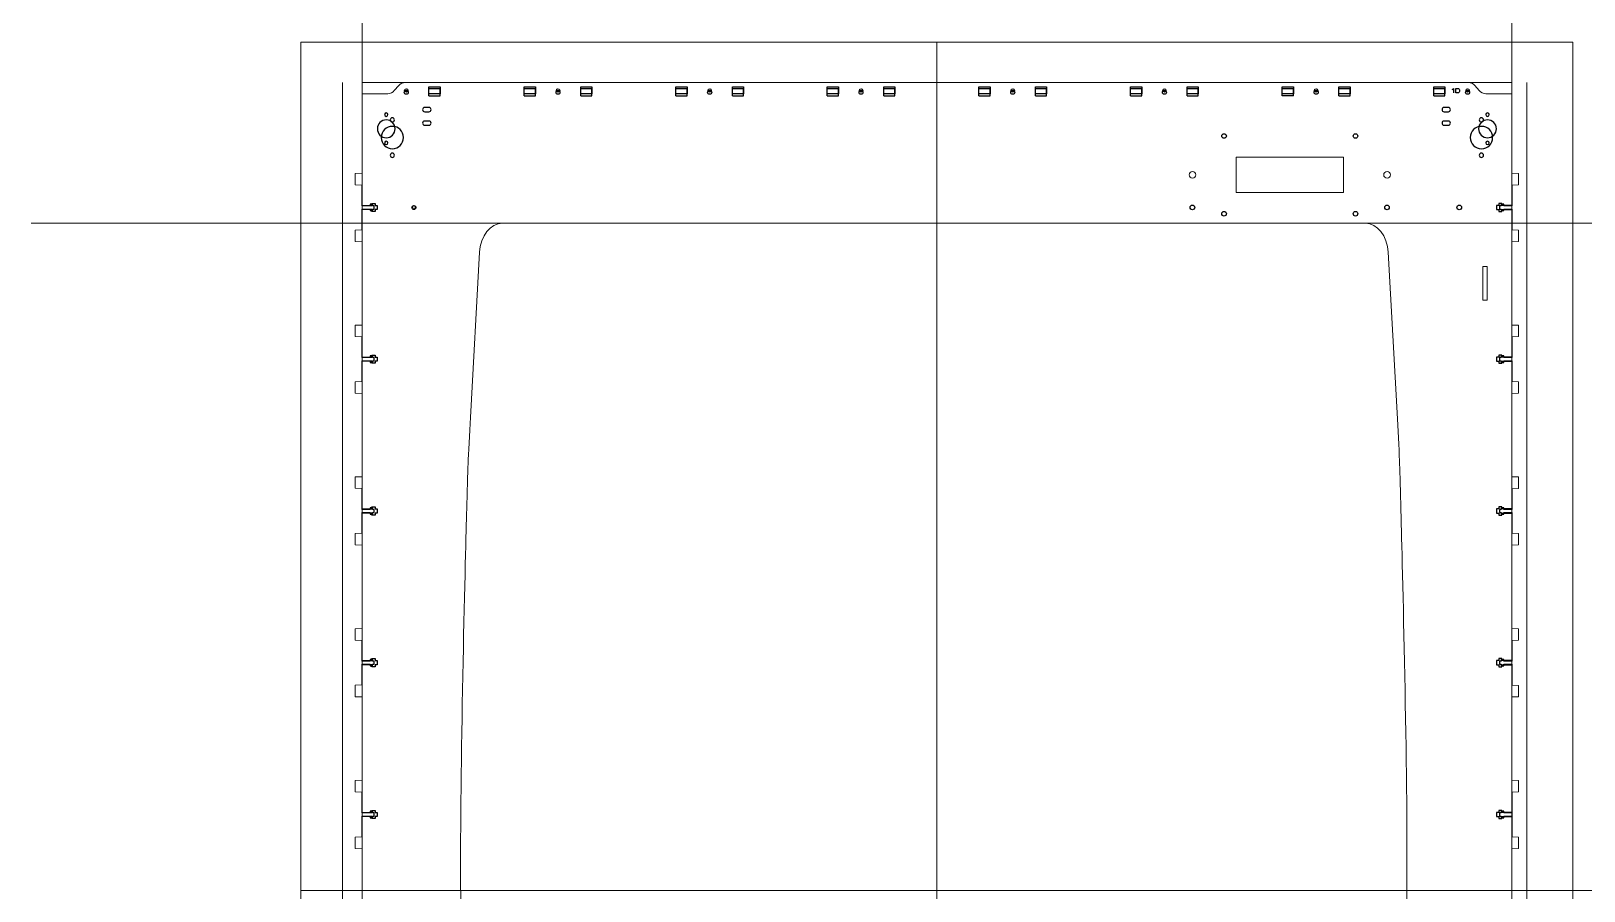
# Model space of a CAD drawing. Header units: millimetres. Extents: x -1949 to 1995, y -2739 to 1842.
# Drawn here: x -1949 to -850, y 7 to 615 of the extents above; entities that cross this region are included whole.
import ezdxf

# ---------------------------------------------------------------- set-up
doc = ezdxf.new("R2010")
doc.units = ezdxf.units.MM
doc.layers.get('0').update_dxf_attribs({"lineweight": 25, "true_color": 0xffffff})
for name, color, linetype, true_color in [('CHANGED_PARTS', 3, 'Continuous', 0x00ff00), ('ORIGIONAL_PARTS_THAT_WERE_', 6, 'Continuous', 0xff00ff), ('TEXT', 5, 'Continuous', 0x0000ff)]:
    doc.layers.add(name, color=color, linetype=linetype, true_color=true_color)
for name, color, linetype, lineweight, true_color in [('Front', 1, 'Continuous', 0, 0xff0000), ('Laser Table', 2, 'Continuous', 0, 0xffff00), ('lcd screen', 1, 'Continuous', 0, 0xff0000), ('Referance lines', 2, 'Continuous', 0, 0xffff00), ('SD slot', 1, 'Continuous', 0, 0xff0000)]:
    doc.layers.add(name, color=color, linetype=linetype, lineweight=lineweight, true_color=true_color)

msp = doc.modelspace()

# ---------------------------------------------------------------- linework, layer by layer
for centre in [(-1105.1, 540.8), (-1012.1, 540.8), (-1127.5, 490.3), (-1105.1, 485.8), (-1012.1, 485.8), (-989.8, 490.3), (-938.7, 490.3)]:
    msp.add_circle(centre, 1.62)
at = {"layer": 'CHANGED_PARTS'}
for p, q in [((-1667.7, 569.1), (-1667.7, 574.3)), ((-1667.7, 574.3), (-1659.8, 574.3)), ((-1659.8, 569.1), (-1659.8, 574.3)), ((-1600.3, 569.1), (-1600.3, 574.3)), ((-1600.3, 574.3), (-1592.4, 574.3)), ((-1592.4, 569.1), (-1592.4, 574.3)), ((-1560.3, 569.1), (-1560.3, 574.3)), ((-1560.3, 574.3), (-1552.4, 574.3)), ((-1552.4, 569.1), (-1552.4, 574.3)), ((-1493, 569.1), (-1493, 574.3)), ((-1493, 574.3), (-1485.1, 574.3)), ((-1485.1, 569.1), (-1485.1, 574.3)), ((-1453, 569.1), (-1453, 574.3)), ((-1453, 574.3), (-1445.1, 574.3)), ((-1445.1, 569.1), (-1445.1, 574.3)), ((-1385.9, 569.1), (-1385.9, 574.3)), ((-1385.9, 574.3), (-1378, 574.3)), ((-1378, 569.1), (-1378, 574.3)), ((-1345.9, 569.1), (-1345.9, 574.3)), ((-1345.9, 574.3), (-1338, 574.3)), ((-1338, 569.1), (-1338, 574.3)), ((-1278.6, 569.1), (-1278.6, 574.3)), ((-1278.6, 574.3), (-1270.7, 574.3)), ((-1270.7, 569.1), (-1270.7, 574.3)), ((-1238.6, 569.1), (-1238.6, 574.3)), ((-1238.6, 574.3), (-1230.7, 574.3)), ((-1230.7, 569.1), (-1230.7, 574.3)), ((-1171.2, 569.1), (-1171.2, 574.3)), ((-1171.2, 574.3), (-1163.4, 574.3)), ((-1163.4, 569.1), (-1163.4, 574.3)), ((-1131.2, 569.1), (-1131.2, 574.3)), ((-1131.2, 574.3), (-1123.4, 574.3)), ((-1123.4, 569.1), (-1123.4, 574.3)), ((-1063.9, 569.1), (-1063.9, 574.3)), ((-1063.9, 574.3), (-1056, 574.3)), ((-1056, 569.1), (-1056, 574.3)), ((-1023.9, 569.1), (-1023.9, 574.3)), ((-1023.9, 574.3), (-1016, 574.3)), ((-1016, 569.1), (-1016, 574.3)), ((-956.7, 569.1), (-956.7, 574.3)), ((-956.7, 574.3), (-948.8, 574.3)), ((-948.8, 569.1), (-948.8, 574.3)), ((-1667.7, 569.1), (-1659.8, 569.1)), ((-1600.3, 569.1), (-1592.4, 569.1)), ((-1560.3, 569.1), (-1552.4, 569.1)), ((-1493, 569.1), (-1485.1, 569.1)), ((-1453, 569.1), (-1445.1, 569.1)), ((-1385.9, 569.1), (-1378, 569.1)), ((-1345.9, 569.1), (-1338, 569.1)), ((-1278.6, 569.1), (-1270.7, 569.1)), ((-1238.6, 569.1), (-1230.7, 569.1)), ((-1171.2, 569.1), (-1163.4, 569.1)), ((-1131.2, 569.1), (-1123.4, 569.1)), ((-1056, 569.1), (-1063.9, 569.1)), ((-1023.9, 569.1), (-1016, 569.1)), ((-956.7, 569.1), (-948.8, 569.1)), ((-1715, 491.7), (-1715, 506)), ((-901.6, 506), (-901.6, 491.7)), ((-1715, 491.7), (-1708, 491.7)), ((-1708, 488.8), (-1715, 488.8)), ((-1715, 474.5), (-1715, 488.8)), ((-1708, 491.7), (-1708, 493.1)), ((-1708, 493.1), (-1705.8, 493.1)), ((-1708, 487.4), (-1708, 488.8)), ((-1705.8, 487.4), (-1708, 487.4)), ((-1705.8, 493.1), (-1705.8, 491.7)), ((-1705.8, 491.7), (-1704.3, 491.7)), ((-1704.3, 488.8), (-1705.8, 488.8)), ((-1705.8, 488.8), (-1705.8, 487.4)), ((-1704.3, 491.7), (-1704.3, 488.8)), ((-912.3, 491.7), (-912.3, 488.8)), ((-910.8, 491.7), (-912.3, 491.7)), ((-912.3, 488.8), (-910.8, 488.8)), ((-908.6, 493.1), (-910.8, 493.1)), ((-910.8, 493.1), (-910.8, 491.7)), ((-910.8, 488.8), (-910.8, 487.4)), ((-910.8, 487.4), (-908.6, 487.4)), ((-908.6, 491.7), (-908.6, 493.1)), ((-901.6, 491.7), (-908.6, 491.7)), ((-908.6, 487.4), (-908.6, 488.8)), ((-908.6, 488.8), (-901.6, 488.8)), ((-901.6, 488.8), (-901.6, 474.5)), ((-1715, 384.3), (-1715, 398.7)), ((-901.6, 398.7), (-901.6, 384.3)), ((-1708, 384.3), (-1708, 385.7)), ((-1708, 385.7), (-1705.8, 385.7)), ((-1705.8, 385.7), (-1705.8, 384.3)), ((-908.6, 385.7), (-910.8, 385.7)), ((-910.8, 385.7), (-910.8, 384.3)), ((-908.6, 384.3), (-908.6, 385.7)), ((-1715, 384.3), (-1708, 384.3)), ((-1708, 381.5), (-1715, 381.5)), ((-1715, 367.1), (-1715, 381.5)), ((-1708, 380.1), (-1708, 381.5)), ((-1705.8, 380.1), (-1708, 380.1)), ((-1705.8, 384.3), (-1704.3, 384.3)), ((-1704.3, 381.5), (-1705.8, 381.5)), ((-1705.8, 381.5), (-1705.8, 380.1)), ((-1704.3, 384.3), (-1704.3, 381.5)), ((-912.3, 384.3), (-912.3, 381.5)), ((-910.8, 384.3), (-912.3, 384.3)), ((-912.3, 381.5), (-910.8, 381.5)), ((-910.8, 381.5), (-910.8, 380.1)), ((-910.8, 380.1), (-908.6, 380.1)), ((-901.6, 384.3), (-908.6, 384.3)), ((-908.6, 380.1), (-908.6, 381.5)), ((-908.6, 381.5), (-901.6, 381.5)), ((-901.6, 381.5), (-901.6, 367.1)), ((-1715, 277), (-1715, 291.4)), ((-901.6, 291.3), (-901.6, 277)), ((-1715, 277), (-1708, 277)), ((-1708, 278.4), (-1705.8, 278.4)), ((-1708, 277), (-1708, 278.4)), ((-1705.8, 278.4), (-1705.8, 277)), ((-1705.8, 277), (-1704.3, 277)), ((-1704.3, 277), (-1704.3, 274.1)), ((-912.3, 277), (-912.3, 274.1)), ((-910.8, 277), (-912.3, 277)), ((-908.6, 278.4), (-910.8, 278.4)), ((-910.8, 278.4), (-910.8, 277)), ((-908.6, 277), (-908.6, 278.4)), ((-901.6, 277), (-908.6, 277)), ((-1708, 274.1), (-1715, 274.1)), ((-1715, 259.8), (-1715, 274.1)), ((-1708, 272.7), (-1708, 274.1)), ((-1705.8, 272.7), (-1708, 272.7)), ((-1704.3, 274.1), (-1705.8, 274.1)), ((-1705.8, 274.1), (-1705.8, 272.7)), ((-912.3, 274.1), (-910.8, 274.1)), ((-910.8, 274.1), (-910.8, 272.7)), ((-910.8, 272.7), (-908.6, 272.7)), ((-908.6, 272.7), (-908.6, 274.1)), ((-908.6, 274.1), (-901.6, 274.1)), ((-901.6, 274.1), (-901.6, 259.8)), ((-1715, 169.7), (-1715, 184)), ((-901.6, 184), (-901.6, 169.7)), ((-1715, 169.7), (-1708, 169.7)), ((-1708, 166.8), (-1715, 166.8)), ((-1715, 152.5), (-1715, 166.8)), ((-1708, 169.7), (-1708, 171.1)), ((-1708, 171.1), (-1705.8, 171.1)), ((-1708, 165.4), (-1708, 166.8)), ((-1705.8, 165.4), (-1708, 165.4)), ((-1705.8, 171.1), (-1705.8, 169.7)), ((-1705.8, 169.7), (-1704.3, 169.7)), ((-1704.3, 166.8), (-1705.8, 166.8)), ((-1705.8, 166.8), (-1705.8, 165.4)), ((-1704.3, 169.7), (-1704.3, 166.8)), ((-910.8, 169.7), (-912.3, 169.7)), ((-912.3, 169.7), (-912.3, 166.8)), ((-912.3, 166.8), (-910.8, 166.8)), ((-908.6, 171.1), (-910.8, 171.1)), ((-910.8, 171.1), (-910.8, 169.7)), ((-910.8, 166.8), (-910.8, 165.4)), ((-910.8, 165.4), (-908.6, 165.4)), ((-908.6, 169.7), (-908.6, 171.1)), ((-901.6, 169.7), (-908.6, 169.7)), ((-908.6, 165.4), (-908.6, 166.8)), ((-908.6, 166.8), (-901.6, 166.8)), ((-901.6, 166.8), (-901.6, 152.4)), ((-1715, 62.3), (-1715, 76.7)), ((-901.6, 76.7), (-901.6, 62.3)), ((-1715, 62.3), (-1708, 62.3)), ((-1708, 59.5), (-1715, 59.5)), ((-1715, 45.1), (-1715, 59.5)), ((-1708, 62.3), (-1708, 63.7)), ((-1708, 63.7), (-1705.8, 63.7)), ((-1708, 58.1), (-1708, 59.5)), ((-1705.8, 58.1), (-1708, 58.1)), ((-1705.8, 63.7), (-1705.8, 62.3)), ((-1705.8, 62.3), (-1704.3, 62.3)), ((-1704.3, 59.5), (-1705.8, 59.5)), ((-1705.8, 59.5), (-1705.8, 58.1)), ((-1704.3, 62.3), (-1704.3, 59.5)), ((-910.8, 62.3), (-912.3, 62.3)), ((-912.3, 62.3), (-912.3, 59.5)), ((-912.3, 59.5), (-910.8, 59.5)), ((-908.6, 63.7), (-910.8, 63.7)), ((-910.8, 63.7), (-910.8, 62.3)), ((-910.8, 59.5), (-910.8, 58.1)), ((-910.8, 58.1), (-908.6, 58.1)), ((-908.6, 62.3), (-908.6, 63.7)), ((-901.6, 62.3), (-908.6, 62.3)), ((-908.6, 58.1), (-908.6, 59.5)), ((-908.6, 59.5), (-901.6, 59.5)), ((-901.6, 59.5), (-901.6, 45.1))]:
    msp.add_line(p, q, dxfattribs=at)
at = {"layer": 'CHANGED_PARTS', "color": 3, "true_color": 0x00ff00}
for points in [[(-1667.7, 561), (-1670.7, 561)], [(-946.4, 561), (-949.4, 561)], [(-1670.7, 558), (-1667.7, 558), (-1667.7, 558)], [(-1667.7, 551.4), (-1670.7, 551.4)], [(-949.4, 558), (-946.4, 558), (-946.4, 558)], [(-946.4, 551.4), (-949.4, 551.4)], [(-1670.7, 548.4), (-1667.7, 548.4), (-1667.7, 548.4)], [(-949.4, 548.4), (-946.4, 548.4), (-946.4, 548.4)]]:
    msp.add_lwpolyline(points, dxfattribs=at)
for points in [[(-1685.2, 571.7), (-1685.2, 572.5), (-1684.5, 573.1), (-1683.7, 573.1)], [(-1683.7, 570.3), (-1684.5, 570.3), (-1685.2, 570.9), (-1685.2, 571.7)], [(-1683.7, 573.1), (-1682.9, 573.1), (-1682.3, 572.5), (-1682.3, 571.7)], [(-1682.3, 571.7), (-1682.3, 570.9), (-1682.9, 570.3), (-1683.7, 570.3)], [(-1577.8, 571.7), (-1577.8, 572.5), (-1577.2, 573.1), (-1576.4, 573.1)], [(-1576.4, 570.3), (-1577.2, 570.3), (-1577.8, 570.9), (-1577.8, 571.7)], [(-1576.4, 573.1), (-1575.6, 573.1), (-1575, 572.5), (-1575, 571.7)], [(-1575, 571.7), (-1575, 570.9), (-1575.6, 570.3), (-1576.4, 570.3)], [(-1470.5, 571.7), (-1470.5, 572.5), (-1469.8, 573.1), (-1469, 573.1)], [(-1469, 570.3), (-1469.8, 570.3), (-1470.5, 570.9), (-1470.5, 571.7)], [(-1469, 573.1), (-1468.3, 573.1), (-1467.6, 572.5), (-1467.6, 571.7)], [(-1467.6, 571.7), (-1467.6, 570.9), (-1468.3, 570.3), (-1469, 570.3)], [(-1363.4, 571.7), (-1363.4, 572.5), (-1362.8, 573.1), (-1362, 573.1)], [(-1362, 570.3), (-1362.8, 570.3), (-1363.4, 570.9), (-1363.4, 571.7)], [(-1362, 573.1), (-1361.2, 573.1), (-1360.6, 572.5), (-1360.6, 571.7)], [(-1360.6, 571.7), (-1360.6, 570.9), (-1361.2, 570.3), (-1362, 570.3)], [(-1256.1, 571.7), (-1256.1, 572.5), (-1255.4, 573.1), (-1254.6, 573.1)], [(-1254.6, 570.3), (-1255.4, 570.3), (-1256.1, 570.9), (-1256.1, 571.7)], [(-1254.6, 573.1), (-1253.9, 573.1), (-1253.2, 572.5), (-1253.2, 571.7)], [(-1253.2, 571.7), (-1253.2, 570.9), (-1253.9, 570.3), (-1254.6, 570.3)], [(-1148.7, 571.7), (-1148.7, 572.5), (-1148.1, 573.1), (-1147.3, 573.1)], [(-1147.3, 570.3), (-1148.1, 570.3), (-1148.7, 570.9), (-1148.7, 571.7)], [(-1147.3, 573.1), (-1146.5, 573.1), (-1145.9, 572.5), (-1145.9, 571.7)], [(-1145.9, 571.7), (-1145.9, 570.9), (-1146.5, 570.3), (-1147.3, 570.3)], [(-1041.4, 571.7), (-1041.4, 572.5), (-1040.7, 573.1), (-1040, 573.1)], [(-1040, 570.3), (-1040.7, 570.3), (-1041.4, 570.9), (-1041.4, 571.7)], [(-1040, 573.1), (-1039.2, 573.1), (-1038.5, 572.5), (-1038.5, 571.7)], [(-1038.5, 571.7), (-1038.5, 570.9), (-1039.2, 570.3), (-1040, 570.3)], [(-934.2, 571.7), (-934.2, 572.5), (-933.6, 573.1), (-932.8, 573.1)], [(-932.8, 570.3), (-933.6, 570.3), (-934.2, 570.9), (-934.2, 571.7)], [(-932.8, 573.1), (-932, 573.1), (-931.4, 572.5), (-931.4, 571.7)], [(-931.4, 571.7), (-931.4, 570.9), (-932, 570.3), (-932.8, 570.3)], [(-1670.7, 561), (-1671.5, 561), (-1672.2, 560.4), (-1672.2, 559.5)], [(-1666.2, 559.5), (-1666.2, 560.4), (-1666.9, 561), (-1667.7, 561)], [(-949.4, 561), (-950.3, 561), (-950.9, 560.4), (-950.9, 559.5)], [(-944.9, 559.5), (-944.9, 560.4), (-945.6, 561), (-946.4, 561)], [(-1693.6, 553.7), (-1694.4, 553.7), (-1695.1, 553), (-1695.1, 552.2)], [(-1695.1, 552.2), (-1695.1, 551.4), (-1694.4, 550.7), (-1693.6, 550.7)], [(-1692.1, 552.2), (-1692.1, 553), (-1692.7, 553.7), (-1693.6, 553.7)], [(-1693.6, 550.7), (-1692.7, 550.7), (-1692.1, 551.4), (-1692.1, 552.2)], [(-1672.2, 559.5), (-1672.2, 558.7), (-1671.5, 558), (-1670.7, 558)], [(-1670.7, 551.4), (-1671.5, 551.4), (-1672.2, 550.8), (-1672.2, 549.9)], [(-1672.2, 549.9), (-1672.2, 549.1), (-1671.5, 548.4), (-1670.7, 548.4)], [(-1667.7, 558), (-1666.9, 558), (-1666.2, 558.7), (-1666.2, 559.5)], [(-1666.2, 549.9), (-1666.2, 550.8), (-1666.9, 551.4), (-1667.7, 551.4)], [(-1667.7, 548.4), (-1666.9, 548.4), (-1666.2, 549.1), (-1666.2, 549.9)], [(-950.9, 559.5), (-950.9, 558.7), (-950.3, 558), (-949.4, 558)], [(-949.4, 551.4), (-950.3, 551.4), (-950.9, 550.8), (-950.9, 549.9)], [(-950.9, 549.9), (-950.9, 549.1), (-950.3, 548.4), (-949.4, 548.4)], [(-946.4, 558), (-945.6, 558), (-944.9, 558.7), (-944.9, 559.5)], [(-944.9, 549.9), (-944.9, 550.8), (-945.6, 551.4), (-946.4, 551.4)], [(-946.4, 548.4), (-945.6, 548.4), (-944.9, 549.1), (-944.9, 549.9)], [(-1693.6, 547.6), (-1697.9, 547.6), (-1701.5, 544.1), (-1701.5, 539.7)], [(-1701.5, 539.7), (-1701.5, 535.3), (-1697.9, 531.8), (-1693.6, 531.8)], [(-1685.7, 539.7), (-1685.7, 544.1), (-1689.2, 547.6), (-1693.6, 547.6)], [(-1693.6, 531.8), (-1689.2, 531.8), (-1685.7, 535.3), (-1685.7, 539.7)], [(-1693.6, 528.7), (-1694.4, 528.7), (-1695.1, 528), (-1695.1, 527.2)], [(-1692.1, 527.2), (-1692.1, 528), (-1692.7, 528.7), (-1693.6, 528.7)], [(-1695.1, 527.2), (-1695.1, 526.4), (-1694.4, 525.7), (-1693.6, 525.7)], [(-1693.6, 525.7), (-1692.7, 525.7), (-1692.1, 526.4), (-1692.1, 527.2)], [(-1679.8, 490.2), (-1679.8, 491), (-1679.1, 491.6), (-1678.3, 491.6)], [(-1678.3, 488.8), (-1679.1, 488.8), (-1679.8, 489.4), (-1679.8, 490.2)], [(-1678.3, 491.6), (-1677.6, 491.6), (-1676.9, 491), (-1676.9, 490.2)], [(-1676.9, 490.2), (-1676.9, 489.4), (-1677.6, 488.8), (-1678.3, 488.8)]]:
    msp.add_open_spline(points, degree=3, dxfattribs=at)
at = {"layer": 'CHANGED_PARTS'}
for points in [[(-923, 553.7), (-923.8, 553.7), (-924.5, 553), (-924.5, 552.2)], [(-924.5, 552.2), (-924.5, 551.4), (-923.8, 550.7), (-923, 550.7)], [(-921.5, 552.2), (-921.5, 553), (-922.2, 553.7), (-923, 553.7)], [(-923, 550.7), (-922.2, 550.7), (-921.5, 551.4), (-921.5, 552.2)], [(-923, 547.6), (-927.4, 547.6), (-930.9, 544.1), (-930.9, 539.7)], [(-930.9, 539.7), (-930.9, 535.3), (-927.4, 531.8), (-923, 531.8)], [(-915.1, 539.7), (-915.1, 544.1), (-918.6, 547.6), (-923, 547.6)], [(-923, 531.8), (-918.6, 531.8), (-915.1, 535.3), (-915.1, 539.7)], [(-923, 528.7), (-923.8, 528.7), (-924.5, 528), (-924.5, 527.2)], [(-921.5, 527.2), (-921.5, 528), (-922.2, 528.7), (-923, 528.7)], [(-924.5, 527.2), (-924.5, 526.4), (-923.8, 525.7), (-923, 525.7)], [(-923, 525.7), (-922.2, 525.7), (-921.5, 526.4), (-921.5, 527.2)]]:
    msp.add_open_spline(points, degree=3, dxfattribs=at)
at = {"layer": 'Front', "color": 1, "true_color": 0xff0000}
for p, q in [((-1684.4, 578.7), (-932.3, 578.7)), ((-1696.8, 570.7), (-1715, 570.7)), ((-1715, 570.7), (-1715, 552.6)), ((-919.9, 570.7), (-901.6, 570.7)), ((-901.6, 570.7), (-901.6, 552.6)), ((-1715, 514.5), (-1715, 553.8)), ((-901.6, 514.5), (-901.6, 553.8)), ((-1719.9, 514.3), (-1715, 514.5)), ((-1719.9, 506.2), (-1719.9, 514.3)), ((-1715, 506), (-1719.9, 506.2)), ((-901.6, 514.5), (-896.8, 514.3)), ((-896.8, 506.2), (-901.6, 506)), ((-896.8, 514.3), (-896.8, 506.2)), ((-1719.9, 474.3), (-1715, 474.5)), ((-1719.9, 466.2), (-1719.9, 474.3)), ((-901.6, 474.5), (-896.8, 474.3)), ((-896.8, 474.3), (-896.8, 466.2)), ((-1715, 466), (-1719.9, 466.2)), ((-1715, 407.1), (-1715, 466)), ((-896.8, 466.2), (-901.6, 466)), ((-901.6, 466), (-901.6, 407.1)), ((-1719.9, 406.9), (-1715, 407.1)), ((-1719.9, 398.9), (-1719.9, 406.9)), ((-901.6, 407.1), (-896.8, 406.9)), ((-896.8, 406.9), (-896.8, 398.9)), ((-1715, 398.7), (-1719.9, 398.9)), ((-896.8, 398.9), (-901.6, 398.7)), ((-1719.9, 366.9), (-1715, 367.1)), ((-1719.9, 358.9), (-1719.9, 366.9)), ((-901.6, 367.1), (-896.8, 366.9)), ((-896.8, 366.9), (-896.8, 358.9)), ((-1715, 358.7), (-1719.9, 358.9)), ((-1715, 299.8), (-1715, 358.7)), ((-896.8, 358.9), (-901.6, 358.7)), ((-901.6, 358.7), (-901.6, 299.8)), ((-1719.9, 299.6), (-1715, 299.8)), ((-1719.9, 291.6), (-1719.9, 299.6)), ((-901.6, 299.8), (-896.8, 299.6)), ((-896.8, 299.6), (-896.8, 291.5)), ((-1715, 291.4), (-1719.9, 291.6)), ((-896.8, 291.5), (-901.6, 291.3)), ((-1719.9, 259.6), (-1715, 259.8)), ((-1719.9, 251.6), (-1719.9, 259.6)), ((-901.6, 259.8), (-896.8, 259.6)), ((-896.8, 259.6), (-896.8, 251.5)), ((-1715, 251.4), (-1719.9, 251.6)), ((-1715, 192.5), (-1715, 251.4)), ((-896.8, 251.5), (-901.6, 251.3)), ((-901.6, 251.3), (-901.6, 192.4)), ((-1719.9, 192.3), (-1715, 192.5)), ((-1719.9, 184.2), (-1719.9, 192.3)), ((-901.6, 192.4), (-896.8, 192.2)), ((-896.8, 192.2), (-896.8, 184.2)), ((-1715, 184), (-1719.9, 184.2)), ((-896.8, 184.2), (-901.6, 184)), ((-1719.9, 152.3), (-1715, 152.5)), ((-1719.9, 144.2), (-1719.9, 152.3)), ((-1715, 144), (-1719.9, 144.2)), ((-1715, 85.1), (-1715, 144)), ((-901.6, 152.4), (-896.8, 152.2)), ((-896.8, 144.2), (-901.6, 144)), ((-901.6, 144), (-901.6, 85.1)), ((-896.8, 152.2), (-896.8, 144.2)), ((-1719.9, 84.9), (-1715, 85.1)), ((-1719.9, 76.9), (-1719.9, 84.9)), ((-901.6, 85.1), (-896.8, 84.9)), ((-896.8, 84.9), (-896.8, 76.9)), ((-1715, 76.7), (-1719.9, 76.9)), ((-896.8, 76.9), (-901.6, 76.7)), ((-1719.9, 44.9), (-1715, 45.1)), ((-1719.9, 36.9), (-1719.9, 44.9)), ((-901.6, 45.1), (-896.8, 44.9)), ((-896.8, 44.9), (-896.8, 36.9)), ((-1715, 36.7), (-1719.9, 36.9)), ((-1715, -22.2), (-1715, 36.7)), ((-896.8, 36.9), (-901.6, 36.7)), ((-901.6, 36.7), (-901.6, -22.2))]:
    msp.add_line(p, q, dxfattribs=at)
for points in [[(-1689.1, 576.6), (-1692.2, 572.9)], [(-1484.6, 578.7), (-1684.4, 578.7)], [(-932.3, 578.7), (-1132.1, 578.7)], [(-924.6, 572.9), (-927.7, 576.6)], [(-1615.8, 479.2), (-1005.1, 479.2)], [(-1638.4, 341.8), (-1632, 458.6)], [(-988.9, 458.6), (-982.4, 340.7)]]:
    msp.add_lwpolyline(points, dxfattribs=at)
for points in [[(-1692.2, 572.9), (-1693.2, 571.7), (-1695.3, 570.7), (-1696.8, 570.7)], [(-1684.4, 578.7), (-1686, 578.7), (-1688.1, 577.7), (-1689.1, 576.6)], [(-927.7, 576.6), (-928.7, 577.7), (-930.8, 578.7), (-932.3, 578.7)], [(-919.9, 570.7), (-921.5, 570.7), (-923.6, 571.7), (-924.6, 572.9)], [(-1632, 458.6), (-1631.3, 470), (-1624, 479.2), (-1615.8, 479.2)], [(-1005.1, 479.2), (-996.9, 479.2), (-989.6, 470), (-988.9, 458.6)], [(-1640, 309.2), (-1639.7, 315.7), (-1639, 330.4), (-1638.4, 341.8)], [(-982.4, 340.7), (-981.8, 329.3), (-981.1, 314.9), (-980.9, 308.6)], [(-1641, 276.5), (-1640.7, 287.9), (-1640.2, 302.6), (-1640, 309.2)], [(-980.9, 308.6), (-980.7, 302.4), (-980.3, 287.9), (-980, 276.5)], [(-1645.3, 35.5), (-1645.3, 120.4), (-1641, 276.5), (-1641, 276.5)], [(-980, 276.5), (-980, 276.5), (-975.7, 120.4), (-975.7, 35.5)], [(-1632, -359.9), (-1632, -359.9), (-1645.3, -166.9), (-1645.3, 35.5)], [(-975.7, 35.5), (-975.7, -166.9), (-989, -359.9), (-989, -359.9)]]:
    msp.add_open_spline(points, degree=3, dxfattribs=at)
at = {"layer": 'Laser Table'}
for p, q in [((-1715, 570.7), (-1715, 1822.8)), ((-901.6, 570.7), (-901.6, 1822.8))]:
    msp.add_line(p, q, dxfattribs=at)
at = {"layer": 'Laser Table', "color": 2, "true_color": 0xffff00}
for p, q in [((-1758.3, -592.8), (-1758.3, 607.2)), ((-1758.3, 607.2), (-858.3, 607.2)), ((-858.3, -592.8), (-858.3, 607.2))]:
    msp.add_line(p, q, dxfattribs=at)
at = {"layer": 'lcd screen'}
for p, q in [((-1096.6, 525.8), (-1020.6, 525.8)), ((-1096.6, 500.8), (-1096.6, 525.8)), ((-1020.6, 525.8), (-1020.6, 500.8)), ((-1020.6, 500.8), (-1096.6, 500.8))]:
    msp.add_line(p, q, dxfattribs=at)
for centre in [(-1127.5, 513.3), (-989.8, 513.3)]:
    msp.add_circle(centre, 2.37, dxfattribs=at)
at = {"layer": 'ORIGIONAL_PARTS_THAT_WERE_', "color": 6, "true_color": 0xff00ff}
for p, q in [((-1715, 491.4), (-1715, 506)), ((-901.6, 506), (-901.6, 491.4)), ((-1709.4, 491.4), (-1715, 491.4)), ((-1715, 474.5), (-1715, 489.1)), ((-1715, 489.1), (-1709.4, 489.1)), ((-1707.6, 492.5), (-1709.4, 492.5)), ((-1709.4, 492.5), (-1709.4, 491.4)), ((-1709.4, 489.1), (-1709.4, 488)), ((-1709.4, 488), (-1707.6, 488)), ((-1707.6, 491.4), (-1707.6, 492.5)), ((-1706.5, 491.4), (-1707.6, 491.4)), ((-1707.6, 488), (-1707.6, 489.1)), ((-1707.6, 489.1), (-1706.5, 489.1)), ((-1706.5, 489.1), (-1706.5, 491.4)), ((-909, 491.4), (-910.2, 491.4)), ((-910.2, 491.4), (-910.2, 489.1)), ((-910.2, 489.1), (-909, 489.1)), ((-907.2, 492.5), (-909, 492.5)), ((-909, 492.5), (-909, 491.4)), ((-909, 489.1), (-909, 488)), ((-909, 488), (-907.2, 488)), ((-907.2, 491.4), (-907.2, 492.5)), ((-901.6, 491.4), (-907.2, 491.4)), ((-907.2, 488), (-907.2, 489.1)), ((-907.2, 489.1), (-901.6, 489.1)), ((-901.6, 489.1), (-901.6, 474.5)), ((-1715, 384.1), (-1715, 398.7)), ((-901.6, 398.7), (-901.6, 384.1)), ((-1707.6, 385.2), (-1709.4, 385.2)), ((-1709.4, 385.2), (-1709.4, 384.1)), ((-1707.6, 384.1), (-1707.6, 385.2)), ((-907.2, 385.2), (-909, 385.2)), ((-909, 385.2), (-909, 384.1)), ((-907.2, 384.1), (-907.2, 385.2)), ((-1709.4, 384.1), (-1715, 384.1)), ((-1715, 367.1), (-1715, 381.8)), ((-1715, 381.8), (-1709.4, 381.8)), ((-1709.4, 381.8), (-1709.4, 380.6)), ((-1709.4, 380.6), (-1707.6, 380.6)), ((-1706.5, 384.1), (-1707.6, 384.1)), ((-1707.6, 380.6), (-1707.6, 381.8)), ((-1707.6, 381.8), (-1706.5, 381.8)), ((-1706.5, 381.8), (-1706.5, 384.1)), ((-909, 384.1), (-910.2, 384.1)), ((-910.2, 384.1), (-910.2, 381.8)), ((-910.2, 381.8), (-909, 381.8)), ((-909, 381.8), (-909, 380.6)), ((-909, 380.6), (-907.2, 380.6)), ((-901.6, 384.1), (-907.2, 384.1)), ((-907.2, 380.6), (-907.2, 381.8)), ((-907.2, 381.8), (-901.6, 381.8)), ((-901.6, 381.8), (-901.6, 367.1)), ((-1715, 276.7), (-1715, 291.4)), ((-901.6, 291.3), (-901.6, 276.7)), ((-1709.4, 276.7), (-1715, 276.7)), ((-1707.6, 277.8), (-1709.4, 277.8)), ((-1709.4, 277.8), (-1709.4, 276.7)), ((-1707.6, 276.7), (-1707.6, 277.8)), ((-1706.5, 276.7), (-1707.6, 276.7)), ((-1706.5, 274.4), (-1706.5, 276.7)), ((-909, 276.7), (-910.2, 276.7)), ((-910.2, 276.7), (-910.2, 274.4)), ((-907.2, 277.8), (-909, 277.8)), ((-909, 277.8), (-909, 276.7)), ((-907.2, 276.7), (-907.2, 277.8)), ((-901.6, 276.7), (-907.2, 276.7)), ((-1715, 259.8), (-1715, 274.4)), ((-1715, 274.4), (-1709.4, 274.4)), ((-1709.4, 274.4), (-1709.4, 273.3)), ((-1709.4, 273.3), (-1707.6, 273.3)), ((-1707.6, 273.3), (-1707.6, 274.4)), ((-1707.6, 274.4), (-1706.5, 274.4)), ((-910.2, 274.4), (-909, 274.4)), ((-909, 274.4), (-909, 273.3)), ((-909, 273.3), (-907.2, 273.3)), ((-907.2, 273.3), (-907.2, 274.4)), ((-907.2, 274.4), (-901.6, 274.4)), ((-901.6, 274.4), (-901.6, 259.8)), ((-1715, 169.4), (-1715, 184)), ((-901.6, 184), (-901.6, 169.4)), ((-1709.4, 169.4), (-1715, 169.4)), ((-1715, 152.5), (-1715, 167.1)), ((-1715, 167.1), (-1709.4, 167.1)), ((-1707.6, 170.5), (-1709.4, 170.5)), ((-1709.4, 170.5), (-1709.4, 169.4)), ((-1709.4, 167.1), (-1709.4, 166)), ((-1709.4, 166), (-1707.6, 166)), ((-1707.6, 169.4), (-1707.6, 170.5)), ((-1706.5, 169.4), (-1707.6, 169.4)), ((-1707.6, 166), (-1707.6, 167.1)), ((-1707.6, 167.1), (-1706.5, 167.1)), ((-1706.5, 167.1), (-1706.5, 169.4)), ((-909, 169.4), (-910.2, 169.4)), ((-910.2, 169.4), (-910.2, 167.1)), ((-910.2, 167.1), (-909, 167.1)), ((-907.2, 170.5), (-909, 170.5)), ((-909, 170.5), (-909, 169.4)), ((-909, 167.1), (-909, 166)), ((-909, 166), (-907.2, 166)), ((-907.2, 169.4), (-907.2, 170.5)), ((-901.6, 169.4), (-907.2, 169.4)), ((-907.2, 166), (-907.2, 167.1)), ((-907.2, 167.1), (-901.6, 167.1)), ((-901.6, 167.1), (-901.6, 152.4)), ((-1715, 62), (-1715, 76.7)), ((-901.6, 76.7), (-901.6, 46.7)), ((-1709.4, 62), (-1715, 62)), ((-1715, 45.1), (-1715, 59.7)), ((-1715, 59.7), (-1709.4, 59.7)), ((-1707.6, 63.2), (-1709.4, 63.2)), ((-1709.4, 63.2), (-1709.4, 62)), ((-1709.4, 59.7), (-1709.4, 58.6)), ((-1709.4, 58.6), (-1707.6, 58.6)), ((-1707.6, 62), (-1707.6, 63.2)), ((-1706.5, 62), (-1707.6, 62)), ((-1707.6, 58.6), (-1707.6, 59.7)), ((-1707.6, 59.7), (-1706.5, 59.7)), ((-1706.5, 59.7), (-1706.5, 62)), ((-909, 62), (-910.2, 62)), ((-910.2, 62), (-910.2, 59.7)), ((-910.2, 59.7), (-909, 59.7)), ((-907.2, 63.2), (-909, 63.2)), ((-909, 63.2), (-909, 62)), ((-909, 59.7), (-909, 58.6)), ((-909, 58.6), (-907.2, 58.6)), ((-907.2, 62), (-907.2, 63.2)), ((-901.6, 62), (-907.2, 62)), ((-907.2, 58.6), (-907.2, 59.7)), ((-907.2, 59.7), (-901.6, 59.7)), ((-901.6, 59.7), (-901.6, 45.1))]:
    msp.add_line(p, q, dxfattribs=at)
for points in [[(-1667.7, 575.6), (-1659.8, 575.6), (-1659.8, 570.6), (-1667.7, 570.6), (-1667.7, 575.6), (-1667.7, 575.6)], [(-1600.3, 575.6), (-1592.4, 575.6), (-1592.4, 570.6), (-1600.3, 570.6), (-1600.3, 575.6), (-1600.3, 575.6)], [(-1560.3, 575.6), (-1552.4, 575.6), (-1552.4, 570.6), (-1560.3, 570.6), (-1560.3, 575.6), (-1560.3, 575.6)], [(-1493, 575.6), (-1485.1, 575.6), (-1485.1, 570.6), (-1493, 570.6), (-1493, 575.6), (-1493, 575.6)], [(-1453, 575.6), (-1445.1, 575.6), (-1445.1, 570.6), (-1453, 570.6), (-1453, 575.6), (-1453, 575.6)], [(-1385.9, 575.6), (-1378, 575.6), (-1378, 570.6), (-1385.9, 570.6), (-1385.9, 575.6), (-1385.9, 575.6)], [(-1345.9, 575.6), (-1338, 575.6), (-1338, 570.6), (-1345.9, 570.6), (-1345.9, 575.6), (-1345.9, 575.6)], [(-1278.6, 575.6), (-1270.7, 575.6), (-1270.7, 570.6), (-1278.6, 570.6), (-1278.6, 575.6), (-1278.6, 575.6)], [(-1238.6, 575.6), (-1230.7, 575.6), (-1230.7, 570.6), (-1238.6, 570.6), (-1238.6, 575.6), (-1238.6, 575.6)], [(-1171.2, 575.6), (-1163.4, 575.6), (-1163.4, 570.6), (-1171.2, 570.6), (-1171.2, 575.6), (-1171.2, 575.6)], [(-1131.2, 575.6), (-1123.4, 575.6), (-1123.4, 570.6), (-1131.2, 570.6), (-1131.2, 575.6), (-1131.2, 575.6)], [(-1063.9, 575.6), (-1056, 575.6), (-1056, 570.6), (-1063.9, 570.6), (-1063.9, 575.6), (-1063.9, 575.6)], [(-1023.9, 575.6), (-1016, 575.6), (-1016, 570.6), (-1023.9, 570.6), (-1023.9, 575.6), (-1023.9, 575.6)], [(-956.7, 575.6), (-948.8, 575.6), (-948.8, 570.6), (-956.7, 570.6), (-956.7, 575.6), (-956.7, 575.6)]]:
    msp.add_lwpolyline(points, dxfattribs=at)
for points in [[(-1684.9, 573.1), (-1684.9, 573.7), (-1684.4, 574.2), (-1683.7, 574.2)], [(-1683.7, 571.9), (-1684.4, 571.9), (-1684.9, 572.5), (-1684.9, 573.1)], [(-1683.7, 574.2), (-1683.1, 574.2), (-1682.6, 573.7), (-1682.6, 573.1)], [(-1682.6, 573.1), (-1682.6, 572.5), (-1683.1, 571.9), (-1683.7, 571.9)], [(-1577.5, 573.1), (-1577.5, 573.7), (-1577, 574.2), (-1576.4, 574.2)], [(-1576.4, 571.9), (-1577, 571.9), (-1577.5, 572.5), (-1577.5, 573.1)], [(-1576.4, 574.2), (-1575.8, 574.2), (-1575.2, 573.7), (-1575.2, 573.1)], [(-1575.2, 573.1), (-1575.2, 572.5), (-1575.8, 571.9), (-1576.4, 571.9)], [(-1470.2, 573.1), (-1470.2, 573.7), (-1469.7, 574.2), (-1469, 574.2)], [(-1469, 571.9), (-1469.7, 571.9), (-1470.2, 572.5), (-1470.2, 573.1)], [(-1469, 574.2), (-1468.4, 574.2), (-1467.9, 573.7), (-1467.9, 573.1)], [(-1467.9, 573.1), (-1467.9, 572.5), (-1468.4, 571.9), (-1469, 571.9)], [(-1363.1, 573.1), (-1363.1, 573.7), (-1362.6, 574.2), (-1362, 574.2)], [(-1362, 571.9), (-1362.6, 571.9), (-1363.1, 572.5), (-1363.1, 573.1)], [(-1362, 574.2), (-1361.3, 574.2), (-1360.8, 573.7), (-1360.8, 573.1)], [(-1360.8, 573.1), (-1360.8, 572.5), (-1361.3, 571.9), (-1362, 571.9)], [(-1255.8, 573.1), (-1255.8, 573.7), (-1255.3, 574.2), (-1254.6, 574.2)], [(-1254.6, 571.9), (-1255.3, 571.9), (-1255.8, 572.5), (-1255.8, 573.1)], [(-1254.6, 574.2), (-1254, 574.2), (-1253.5, 573.7), (-1253.5, 573.1)], [(-1253.5, 573.1), (-1253.5, 572.5), (-1254, 571.9), (-1254.6, 571.9)], [(-1148.4, 573.1), (-1148.4, 573.7), (-1147.9, 574.2), (-1147.3, 574.2)], [(-1147.3, 571.9), (-1147.9, 571.9), (-1148.4, 572.5), (-1148.4, 573.1)], [(-1147.3, 574.2), (-1146.7, 574.2), (-1146.2, 573.7), (-1146.2, 573.1)], [(-1146.2, 573.1), (-1146.2, 572.5), (-1146.7, 571.9), (-1147.3, 571.9)], [(-1041.1, 573.1), (-1041.1, 573.7), (-1040.6, 574.2), (-1040, 574.2)], [(-1040, 571.9), (-1040.6, 571.9), (-1041.1, 572.5), (-1041.1, 573.1)], [(-1040, 574.2), (-1039.3, 574.2), (-1038.8, 573.7), (-1038.8, 573.1)], [(-1038.8, 573.1), (-1038.8, 572.5), (-1039.3, 571.9), (-1040, 571.9)], [(-933.9, 573.1), (-933.9, 573.7), (-933.4, 574.2), (-932.8, 574.2)], [(-932.8, 571.9), (-933.4, 571.9), (-933.9, 572.5), (-933.9, 573.1)], [(-932.8, 574.2), (-932.2, 574.2), (-931.6, 573.7), (-931.6, 573.1)], [(-931.6, 573.1), (-931.6, 572.5), (-932.2, 571.9), (-932.8, 571.9)], [(-1697.9, 552.2), (-1701.4, 552.2), (-1704.2, 549.4), (-1704.2, 545.9)], [(-1697.9, 557.1), (-1698.5, 557.1), (-1699.1, 556.6), (-1699.1, 555.9)], [(-1699.1, 555.9), (-1699.1, 555.2), (-1698.5, 554.7), (-1697.9, 554.7)], [(-1696.7, 555.9), (-1696.7, 556.6), (-1697.2, 557.1), (-1697.9, 557.1)], [(-1697.9, 554.7), (-1697.2, 554.7), (-1696.7, 555.2), (-1696.7, 555.9)], [(-1691.6, 545.9), (-1691.6, 549.4), (-1694.4, 552.2), (-1697.9, 552.2)], [(-918.7, 552.2), (-922.2, 552.2), (-925.1, 549.4), (-925.1, 545.9)], [(-918.7, 557.1), (-919.4, 557.1), (-919.9, 556.6), (-919.9, 555.9)], [(-919.9, 555.9), (-919.9, 555.2), (-919.4, 554.7), (-918.7, 554.7)], [(-917.5, 555.9), (-917.5, 556.6), (-918.1, 557.1), (-918.7, 557.1)], [(-918.7, 554.7), (-918.1, 554.7), (-917.5, 555.2), (-917.5, 555.9)], [(-912.4, 545.9), (-912.4, 549.4), (-915.3, 552.2), (-918.7, 552.2)], [(-1704.2, 545.9), (-1704.2, 542.4), (-1701.4, 539.6), (-1697.9, 539.6)], [(-1697.9, 539.6), (-1694.4, 539.6), (-1691.6, 542.4), (-1691.6, 545.9)], [(-925.1, 545.9), (-925.1, 542.4), (-922.2, 539.6), (-918.7, 539.6)], [(-918.7, 539.6), (-915.3, 539.6), (-912.4, 542.4), (-912.4, 545.9)], [(-1697.9, 537.1), (-1698.5, 537.1), (-1699.1, 536.6), (-1699.1, 535.9)], [(-1699.1, 535.9), (-1699.1, 535.2), (-1698.5, 534.7), (-1697.9, 534.7)], [(-1696.7, 535.9), (-1696.7, 536.6), (-1697.2, 537.1), (-1697.9, 537.1)], [(-1697.9, 534.7), (-1697.2, 534.7), (-1696.7, 535.2), (-1696.7, 535.9)], [(-918.7, 537.1), (-919.4, 537.1), (-919.9, 536.6), (-919.9, 535.9)], [(-919.9, 535.9), (-919.9, 535.2), (-919.4, 534.7), (-918.7, 534.7)], [(-917.5, 535.9), (-917.5, 536.6), (-918.1, 537.1), (-918.7, 537.1)], [(-918.7, 534.7), (-918.1, 534.7), (-917.5, 535.2), (-917.5, 535.9)], [(-1678.3, 491.5), (-1679, 491.5), (-1679.5, 490.9), (-1679.5, 490.3)], [(-1679.5, 490.3), (-1679.5, 489.6), (-1679, 489.1), (-1678.3, 489.1)], [(-1677.1, 490.3), (-1677.1, 490.9), (-1677.7, 491.5), (-1678.3, 491.5)], [(-1678.3, 489.1), (-1677.7, 489.1), (-1677.1, 489.6), (-1677.1, 490.3)]]:
    msp.add_open_spline(points, degree=3, dxfattribs=at)
at = {"layer": 'Referance lines', "color": 2, "true_color": 0xffff00}
for p, q in [((-1308.3, 607.2), (-1308.3, -592.8)), ((-1728.8, -564.3), (-1728.8, 578.7)), ((-1715, 578.7), (-901.6, 578.7)), ((-1715, -564.3), (-1715, 578.7)), ((-901.6, 578.7), (-901.6, 7.2)), ((-890.8, 578.7), (-890.8, -564.3)), ((869.9, 479.2), (-1949.2, 479.2)), ((-1308.3, 479.2), (-1308.3, -361.3)), ((-858.3, 7.2), (-1758.3, 7.2)), ((-901.6, 7.2), (-901.6, -564.3)), ((-754, 7.2), (-861.3, 7.2))]:
    msp.add_line(p, q, dxfattribs=at)
at = {"layer": 'Referance lines'}
msp.add_line((-1308.3, -556.3), (-1308.3, 578.7), dxfattribs=at)
at = {"layer": 'SD slot'}
for p, q in [((-919, 448.6), (-922, 448.6)), ((-922, 448.6), (-922, 424.6)), ((-919, 448.6), (-919, 424.6)), ((-919, 424.6), (-922, 424.6))]:
    msp.add_line(p, q, dxfattribs=at)
at = {"layer": 'TEXT', "color": 5, "true_color": 0x0000ff}
for points in [[(-942.8, 574.3), (-942.7, 574.3), (-942.7, 571.4)], [(-941.2, 574.4), (-939.7, 574.4)], [(-939.7, 571.3), (-941.2, 571.3), (-941.2, 574.4), (-941.2, 574.4)]]:
    msp.add_lwpolyline(points, dxfattribs=at)
for points in [[(-943.7, 573.8), (-943.3, 573.9), (-943, 574.1), (-942.8, 574.3)], [(-939.7, 574.4), (-938.9, 574.4), (-938.5, 573.8), (-938.5, 572.9)], [(-938.5, 572.9), (-938.5, 571.9), (-938.9, 571.3), (-939.7, 571.3)]]:
    msp.add_open_spline(points, degree=3, dxfattribs=at)

doc.saveas('drawing.dxf')
